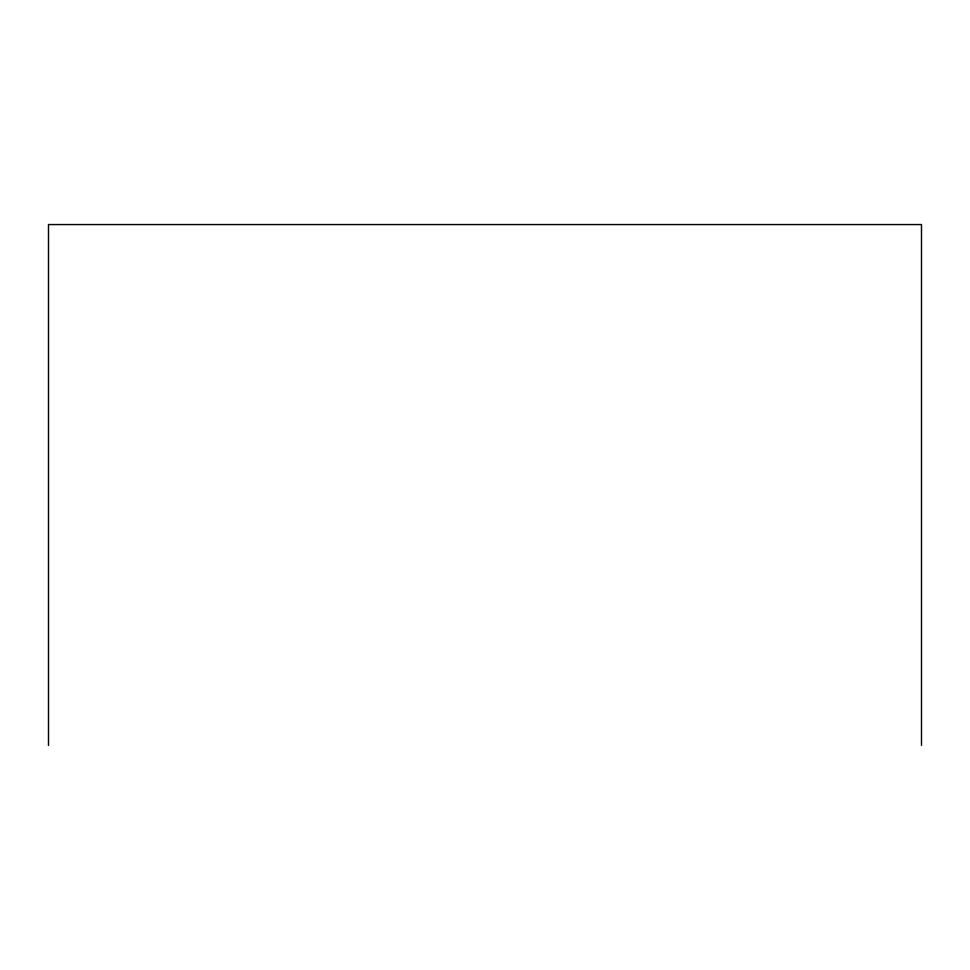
<?xml version="1.0" encoding="UTF-8"?>
<svg xmlns="http://www.w3.org/2000/svg" width="970" height="970" viewBox="0 0 970 970"><rect width="100%" height="100%" fill="white"/><g stroke="black" fill="none" stroke-linecap="round" stroke-linejoin="round"><path stroke-width="1.45" d="M921.5 745.445L921.5 224.555L48.5 224.555L48.5 745.445"/></g></svg>
